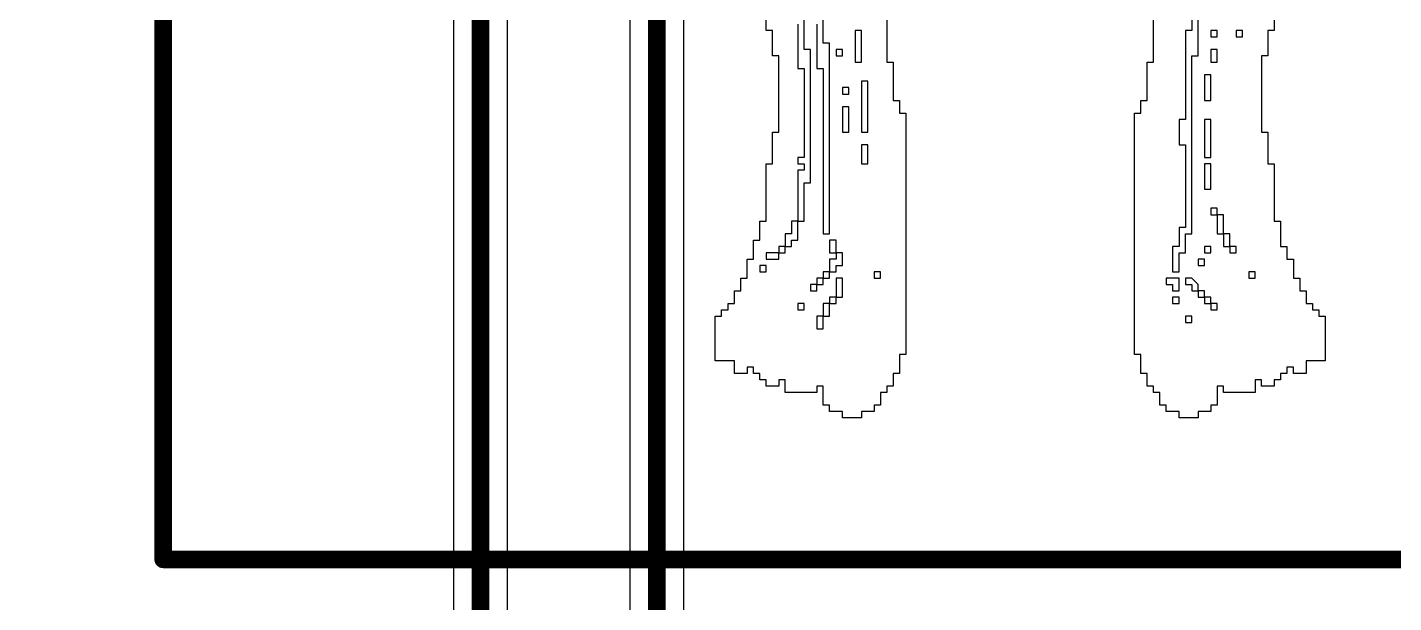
# Model space of a CAD drawing. Header units: inches. Extents: x 0.02 to 6.01, y 0.01 to 5.6.
# Drawn here: x 4.643 to 5.418, y 2.025 to 2.352 of the extents above; entities that cross this region are included whole.
import ezdxf

# ---------------------------------------------------------------- set-up
doc = ezdxf.new("R2010")
doc.units = ezdxf.units.IN
doc.header["$MEASUREMENT"] = 0
for name, color, linetype in [('Bottom Layer', 5, 'Continuous'), ('Top Layer', 1, 'Continuous'), ('Top Overlay', 2, 'Continuous')]:
    doc.layers.add(name, color=color, linetype=linetype)

msp = doc.modelspace()

# ---------------------------------------------------------------- linework, layer by layer
at = {"layer": 'Bottom Layer'}
for p, q in [((4.88471, 2.48847), (4.88471, 1.87681)), ((4.91529, 1.87681), (4.91529, 2.49481)), ((5.01529, 1.87681), (5.01529, 2.46)), ((4.98471, 2.45367), (4.98471, 1.87681))]:
    msp.add_line(p, q, dxfattribs=at)
for points in [[(4.54993, 5.5954, 0.01, 0.01, -0.760418), (3.00371, 0.01993, 0.01, 0.01, 0)], [(4.9, 1.84, 0.01, 0.01, 0), (4.9, 2.49481, 0.01, 0.01, 0)], [(5, 1.84, 0.01, 0.01, 0), (5, 2.46, 0.01, 0.01, 0)]]:
    msp.add_lwpolyline(points, format="xyseb", dxfattribs=at)
at = {"layer": 'Top Layer'}
msp.add_lwpolyline([(4.54809, 5.5936, 0.01, 0.01, -0.760418), (3.00187, 0.01813, 0.01, 0.01, 0)], format="xyseb", dxfattribs=at)
at = {"layer": 'Top Overlay'}
for p, q in [((5.30338, 2.37525), (5.30338, 2.35003)), ((5.06199, 2.35003), (5.06199, 2.36444)), ((5.09442, 2.34282), (5.09442, 2.36444)), ((5.35022, 2.36444), (5.35022, 2.35003)), ((5.08361, 2.33922), (5.08361, 2.36083)), ((5.13045, 2.36083), (5.13045, 2.33201)), ((5.28177, 2.33201), (5.28177, 2.36083)), ((5.30699, 2.33562), (5.30699, 2.36083)), ((5.0656, 2.35003), (5.06199, 2.35003)), ((5.0656, 2.33562), (5.0656, 2.35003)), ((5.08001, 2.35363), (5.08001, 2.32841)), ((5.09082, 2.35363), (5.09082, 2.32841)), ((5.11604, 2.35003), (5.11243, 2.35003)), ((5.11243, 2.35003), (5.11243, 2.33201)), ((5.11604, 2.33562), (5.11604, 2.35003)), ((5.30338, 2.35003), (5.29978, 2.35003)), ((5.29978, 2.35003), (5.29978, 2.29959)), ((5.31779, 2.35003), (5.31419, 2.35003)), ((5.31419, 2.35003), (5.31419, 2.34642)), ((5.31779, 2.34642), (5.31779, 2.35003)), ((5.33221, 2.35003), (5.3286, 2.35003)), ((5.3286, 2.35003), (5.3286, 2.34642)), ((5.33221, 2.34642), (5.33221, 2.35003)), ((5.35022, 2.35003), (5.34662, 2.35003)), ((5.34662, 2.35003), (5.34662, 2.33562)), ((5.09802, 2.34282), (5.09442, 2.34282)), ((5.09802, 2.23474), (5.09802, 2.34282)), ((5.31419, 2.34642), (5.31779, 2.34642)), ((5.3286, 2.34642), (5.33221, 2.34642)), ((5.0692, 2.33562), (5.0656, 2.33562)), ((5.0692, 2.29238), (5.0692, 2.33562)), ((5.08721, 2.33922), (5.08361, 2.33922)), ((5.08721, 2.26356), (5.08721, 2.33922)), ((5.10523, 2.33922), (5.10163, 2.33922)), ((5.10163, 2.33922), (5.10163, 2.33562)), ((5.10163, 2.33562), (5.10523, 2.33562)), ((5.10523, 2.33562), (5.10523, 2.33922)), ((5.11604, 2.33201), (5.11604, 2.33562)), ((5.30338, 2.23474), (5.30338, 2.33562)), ((5.30338, 2.33562), (5.30699, 2.33562)), ((5.31779, 2.33922), (5.31419, 2.33922)), ((5.31419, 2.33922), (5.31419, 2.33201)), ((5.31779, 2.33201), (5.31779, 2.33922)), ((5.34662, 2.33562), (5.34301, 2.33562)), ((5.34301, 2.33562), (5.34301, 2.29238)), ((5.08001, 2.32841), (5.08361, 2.32841)), ((5.08361, 2.32841), (5.08361, 2.27797)), ((5.09082, 2.32841), (5.09442, 2.32841)), ((5.09442, 2.32841), (5.09442, 2.23474)), ((5.11243, 2.33201), (5.11604, 2.33201)), ((5.13045, 2.33201), (5.13405, 2.33201)), ((5.13405, 2.33201), (5.13405, 2.3104)), ((5.27816, 2.3104), (5.27816, 2.33201)), ((5.27816, 2.33201), (5.28177, 2.33201)), ((5.31419, 2.33201), (5.31779, 2.33201)), ((5.10883, 2.3176), (5.10523, 2.3176)), ((5.10523, 2.3176), (5.10523, 2.314)), ((5.10883, 2.314), (5.10883, 2.3176)), ((5.11964, 2.3212), (5.11604, 2.3212)), ((5.11604, 2.3212), (5.11604, 2.3176)), ((5.11604, 2.3176), (5.11604, 2.314)), ((5.11964, 2.29238), (5.11964, 2.3212)), ((5.31419, 2.32481), (5.31059, 2.32481)), ((5.31059, 2.32481), (5.31059, 2.3104)), ((5.31419, 2.3104), (5.31419, 2.32481)), ((5.10523, 2.314), (5.10883, 2.314)), ((5.11604, 2.314), (5.11604, 2.29238)), ((5.13405, 2.3104), (5.13765, 2.3104)), ((5.13765, 2.3104), (5.13765, 2.30319)), ((5.27456, 2.30319), (5.27456, 2.3104)), ((5.27456, 2.3104), (5.27816, 2.3104)), ((5.31059, 2.3104), (5.31419, 2.3104)), ((5.10883, 2.30679), (5.10523, 2.30679)), ((5.10523, 2.30679), (5.10523, 2.29598)), ((5.10883, 2.29238), (5.10883, 2.30679)), ((5.13765, 2.30319), (5.14126, 2.30319)), ((5.14126, 2.30319), (5.14126, 2.16628)), ((5.27096, 2.16628), (5.27096, 2.30319)), ((5.27096, 2.30319), (5.27456, 2.30319)), ((5.10523, 2.29598), (5.10523, 2.29238)), ((5.29978, 2.29959), (5.29618, 2.29959)), ((5.29618, 2.29959), (5.29618, 2.28518)), ((5.31419, 2.29959), (5.31059, 2.29959)), ((5.31059, 2.29959), (5.31059, 2.27797)), ((5.31419, 2.29598), (5.31419, 2.29959)), ((5.31419, 2.29238), (5.31419, 2.29598)), ((5.0656, 2.27437), (5.0656, 2.29238)), ((5.0656, 2.29238), (5.0692, 2.29238)), ((5.10523, 2.29238), (5.10883, 2.29238)), ((5.11604, 2.29238), (5.11964, 2.29238)), ((5.31419, 2.27797), (5.31419, 2.29238)), ((5.34301, 2.29238), (5.34662, 2.29238)), ((5.34662, 2.29238), (5.34662, 2.27437)), ((5.11964, 2.28518), (5.11604, 2.28518)), ((5.11604, 2.28518), (5.11604, 2.27437)), ((5.11964, 2.27797), (5.11964, 2.28518)), ((5.29618, 2.28518), (5.29978, 2.28518)), ((5.29978, 2.28518), (5.29978, 2.23834)), ((5.06199, 2.24194), (5.06199, 2.27437)), ((5.06199, 2.27437), (5.0656, 2.27437)), ((5.08361, 2.27797), (5.08001, 2.27797)), ((5.08001, 2.27797), (5.08001, 2.27437)), ((5.08001, 2.27437), (5.08361, 2.27437)), ((5.08361, 2.27076), (5.08001, 2.27076)), ((5.08001, 2.27076), (5.08001, 2.24194)), ((5.08361, 2.27437), (5.08361, 2.27076)), ((5.11604, 2.27437), (5.11964, 2.27437)), ((5.11964, 2.27437), (5.11964, 2.27797)), ((5.31059, 2.27797), (5.31419, 2.27797)), ((5.31419, 2.27437), (5.31059, 2.27437)), ((5.31059, 2.27437), (5.31059, 2.25996)), ((5.31419, 2.26356), (5.31419, 2.27437)), ((5.34662, 2.27437), (5.35022, 2.27437)), ((5.35022, 2.27437), (5.35022, 2.24194)), ((5.08361, 2.24194), (5.08361, 2.26356)), ((5.08361, 2.26356), (5.08721, 2.26356)), ((5.31419, 2.25996), (5.31419, 2.26356)), ((5.31059, 2.25996), (5.31419, 2.25996)), ((5.31779, 2.24915), (5.31419, 2.24915)), ((5.31419, 2.24915), (5.31419, 2.24554)), ((5.31779, 2.24554), (5.31779, 2.24915)), ((5.05839, 2.23113), (5.05839, 2.24194)), ((5.05839, 2.24194), (5.06199, 2.24194)), ((5.08001, 2.24194), (5.07641, 2.24194)), ((5.07641, 2.24194), (5.07641, 2.23474)), ((5.08001, 2.24194), (5.08361, 2.24194)), ((5.08001, 2.23113), (5.08001, 2.24194)), ((5.31419, 2.24554), (5.31779, 2.24554)), ((5.31779, 2.24554), (5.31779, 2.23474)), ((5.3214, 2.24554), (5.31779, 2.24554)), ((5.3214, 2.23474), (5.3214, 2.24554)), ((5.35022, 2.24194), (5.35382, 2.24194)), ((5.35382, 2.24194), (5.35382, 2.22753)), ((5.07641, 2.23474), (5.0728, 2.23474)), ((5.0728, 2.23474), (5.0728, 2.22753)), ((5.09442, 2.23474), (5.09802, 2.23474)), ((5.29978, 2.23834), (5.29618, 2.23834)), ((5.29618, 2.23834), (5.29618, 2.22753)), ((5.29978, 2.22393), (5.29978, 2.23474)), ((5.29978, 2.23474), (5.30338, 2.23474)), ((5.31779, 2.23474), (5.3214, 2.23474)), ((5.3214, 2.23474), (5.3214, 2.22753)), ((5.325, 2.23474), (5.3214, 2.23474)), ((5.325, 2.23113), (5.325, 2.23474)), ((5.05479, 2.22033), (5.05479, 2.23113)), ((5.05479, 2.23113), (5.05839, 2.23113)), ((5.0728, 2.22753), (5.0692, 2.22753)), ((5.0692, 2.22753), (5.0692, 2.22393)), ((5.0728, 2.22753), (5.07641, 2.22753)), ((5.0728, 2.22393), (5.0728, 2.22753)), ((5.07641, 2.22753), (5.07641, 2.23113)), ((5.07641, 2.23113), (5.08001, 2.23113)), ((5.10163, 2.23113), (5.09802, 2.23113)), ((5.09802, 2.23113), (5.09802, 2.22393)), ((5.10163, 2.22393), (5.10163, 2.23113)), ((5.29618, 2.22753), (5.29257, 2.22753)), ((5.29257, 2.22753), (5.29257, 2.21312)), ((5.31419, 2.22753), (5.31059, 2.22753)), ((5.31059, 2.22753), (5.31059, 2.22393)), ((5.31419, 2.22393), (5.31419, 2.22753)), ((5.3214, 2.22753), (5.325, 2.22753)), ((5.325, 2.22753), (5.325, 2.23113)), ((5.325, 2.22753), (5.325, 2.22393)), ((5.3286, 2.22753), (5.325, 2.22753)), ((5.3286, 2.22393), (5.3286, 2.22753)), ((5.35382, 2.22753), (5.35743, 2.22753)), ((5.35743, 2.22753), (5.35743, 2.22033)), ((5.05119, 2.20952), (5.05119, 2.22033)), ((5.05119, 2.22033), (5.05479, 2.22033)), ((5.06199, 2.21672), (5.05839, 2.21672)), ((5.05839, 2.21672), (5.05839, 2.21312)), ((5.0692, 2.22393), (5.06199, 2.22393)), ((5.06199, 2.22393), (5.06199, 2.22033)), ((5.06199, 2.22033), (5.0692, 2.22033)), ((5.06199, 2.21312), (5.06199, 2.21672)), ((5.0692, 2.22393), (5.0728, 2.22393)), ((5.0692, 2.22033), (5.0692, 2.22393)), ((5.09802, 2.22393), (5.10163, 2.22393)), ((5.10163, 2.22033), (5.09802, 2.22033)), ((5.09802, 2.22033), (5.09802, 2.21312)), ((5.10163, 2.22393), (5.10163, 2.22033)), ((5.10523, 2.22393), (5.10163, 2.22393)), ((5.10163, 2.21312), (5.10163, 2.21672)), ((5.10163, 2.21672), (5.10523, 2.21672)), ((5.10523, 2.22033), (5.10523, 2.22393)), ((5.10523, 2.21672), (5.10523, 2.22033)), ((5.29618, 2.21312), (5.29618, 2.22393)), ((5.29618, 2.22393), (5.29978, 2.22393)), ((5.31059, 2.22033), (5.30699, 2.22033)), ((5.30699, 2.22033), (5.30699, 2.21672)), ((5.30699, 2.21672), (5.31059, 2.21672)), ((5.31059, 2.22393), (5.31419, 2.22393)), ((5.31059, 2.21672), (5.31059, 2.22033)), ((5.325, 2.22393), (5.3286, 2.22393)), ((5.35743, 2.22033), (5.36103, 2.22033)), ((5.36103, 2.22033), (5.36103, 2.20952)), ((5.04758, 2.20231), (5.04758, 2.20952)), ((5.04758, 2.20952), (5.05119, 2.20952)), ((5.05839, 2.21312), (5.06199, 2.21312)), ((5.09442, 2.20952), (5.09082, 2.20952)), ((5.09082, 2.20952), (5.09082, 2.20591)), ((5.09802, 2.21312), (5.09442, 2.21312)), ((5.09442, 2.21312), (5.09442, 2.20952)), ((5.09442, 2.20952), (5.09802, 2.20952)), ((5.09442, 2.20591), (5.09442, 2.20952)), ((5.09802, 2.21312), (5.10163, 2.21312)), ((5.09802, 2.20952), (5.09802, 2.21312)), ((5.10523, 2.20952), (5.10163, 2.20952)), ((5.10163, 2.20952), (5.10163, 2.19871)), ((5.10523, 2.19871), (5.10523, 2.20952)), ((5.12685, 2.21312), (5.12324, 2.21312)), ((5.12324, 2.21312), (5.12324, 2.20952)), ((5.12324, 2.20952), (5.12685, 2.20952)), ((5.12685, 2.20952), (5.12685, 2.21312)), ((5.29618, 2.20952), (5.28897, 2.20952)), ((5.28897, 2.20952), (5.28897, 2.20591)), ((5.29257, 2.21312), (5.29618, 2.21312)), ((5.29618, 2.20591), (5.29618, 2.20952)), ((5.30338, 2.20952), (5.29978, 2.20952)), ((5.29978, 2.20952), (5.29978, 2.20591)), ((5.30699, 2.20591), (5.30338, 2.20952)), ((5.33941, 2.21312), (5.33581, 2.21312)), ((5.33581, 2.21312), (5.33581, 2.20952)), ((5.33581, 2.20952), (5.33941, 2.20952)), ((5.33941, 2.20952), (5.33941, 2.21312)), ((5.36103, 2.20952), (5.36463, 2.20952)), ((5.36463, 2.20952), (5.36463, 2.20231)), ((5.04398, 2.19511), (5.04398, 2.20231)), ((5.04398, 2.20231), (5.04758, 2.20231)), ((5.09082, 2.20591), (5.08721, 2.20591)), ((5.08721, 2.20591), (5.08721, 2.20231)), ((5.08721, 2.20231), (5.09082, 2.20231)), ((5.09082, 2.20591), (5.09442, 2.20591)), ((5.09082, 2.20231), (5.09082, 2.20591)), ((5.28897, 2.20591), (5.29257, 2.20591)), ((5.29257, 2.20591), (5.29257, 2.20231)), ((5.29257, 2.20231), (5.29618, 2.20231)), ((5.29618, 2.20231), (5.29618, 2.20591)), ((5.29978, 2.20591), (5.30338, 2.20591)), ((5.30338, 2.20591), (5.30338, 2.20231)), ((5.30338, 2.20231), (5.30699, 2.20231)), ((5.30699, 2.20231), (5.30699, 2.20591)), ((5.30699, 2.20231), (5.30699, 2.19871)), ((5.31059, 2.20231), (5.30699, 2.20231)), ((5.31059, 2.19871), (5.31059, 2.20231)), ((5.36463, 2.20231), (5.36823, 2.20231)), ((5.36823, 2.20231), (5.36823, 2.19511)), ((5.04038, 2.1915), (5.04038, 2.19511)), ((5.04038, 2.19511), (5.04398, 2.19511)), ((5.08361, 2.19511), (5.08001, 2.19511)), ((5.08001, 2.19511), (5.08001, 2.1915)), ((5.08361, 2.1915), (5.08361, 2.19511)), ((5.09802, 2.19511), (5.09442, 2.19511)), ((5.09442, 2.19511), (5.09442, 2.1879)), ((5.10163, 2.19871), (5.09802, 2.19871)), ((5.09802, 2.19871), (5.09802, 2.19511)), ((5.09802, 2.19511), (5.10163, 2.19511)), ((5.09802, 2.1879), (5.09802, 2.19511)), ((5.10163, 2.19871), (5.10523, 2.19871)), ((5.10163, 2.19511), (5.10163, 2.19871)), ((5.29618, 2.19871), (5.29257, 2.19871)), ((5.29257, 2.19871), (5.29257, 2.19511)), ((5.29257, 2.19511), (5.29618, 2.19511)), ((5.29618, 2.19511), (5.29618, 2.19871)), ((5.30699, 2.19871), (5.31059, 2.19871)), ((5.31059, 2.19871), (5.31059, 2.19511)), ((5.31419, 2.19871), (5.31059, 2.19871)), ((5.31059, 2.19511), (5.31419, 2.19511)), ((5.31419, 2.19511), (5.31419, 2.19871)), ((5.31419, 2.19511), (5.31419, 2.1915)), ((5.31779, 2.19511), (5.31419, 2.19511)), ((5.31779, 2.1915), (5.31779, 2.19511)), ((5.36823, 2.19511), (5.37184, 2.19511)), ((5.37184, 2.19511), (5.37184, 2.1915)), ((5.03317, 2.16268), (5.03317, 2.1879)), ((5.03317, 2.1879), (5.03677, 2.1879)), ((5.03677, 2.1879), (5.03677, 2.1915)), ((5.03677, 2.1915), (5.04038, 2.1915)), ((5.08001, 2.1915), (5.08361, 2.1915)), ((5.09442, 2.1879), (5.09082, 2.1879)), ((5.09082, 2.1879), (5.09082, 2.18069)), ((5.09442, 2.1879), (5.09802, 2.1879)), ((5.09442, 2.18069), (5.09442, 2.1879)), ((5.30338, 2.1879), (5.29978, 2.1879)), ((5.29978, 2.1879), (5.29978, 2.1843)), ((5.30338, 2.1843), (5.30338, 2.1879)), ((5.31419, 2.1915), (5.31779, 2.1915)), ((5.37184, 2.1915), (5.37544, 2.1915)), ((5.37544, 2.1915), (5.37544, 2.1879)), ((5.37544, 2.1879), (5.37904, 2.1879)), ((5.37904, 2.1879), (5.37904, 2.16268)), ((5.09082, 2.18069), (5.09442, 2.18069)), ((5.29978, 2.1843), (5.30338, 2.1843)), ((5.04398, 2.16268), (5.03317, 2.16268)), ((5.04398, 2.15547), (5.04398, 2.16268)), ((5.14126, 2.16628), (5.13765, 2.16628)), ((5.13765, 2.16628), (5.13765, 2.15547)), ((5.27456, 2.16628), (5.27096, 2.16628)), ((5.27456, 2.15547), (5.27456, 2.16628)), ((5.37904, 2.16268), (5.36823, 2.16268)), ((5.36823, 2.16268), (5.36823, 2.15547)), ((5.05119, 2.15547), (5.04398, 2.15547)), ((5.05479, 2.15908), (5.05119, 2.15908)), ((5.05119, 2.15908), (5.05119, 2.15547)), ((5.05479, 2.15547), (5.05479, 2.15908)), ((5.05839, 2.15547), (5.05479, 2.15547)), ((5.05839, 2.15187), (5.05839, 2.15547)), ((5.13765, 2.15547), (5.13405, 2.15547)), ((5.13405, 2.15547), (5.13405, 2.14827)), ((5.27816, 2.15547), (5.27456, 2.15547)), ((5.27816, 2.14827), (5.27816, 2.15547)), ((5.35743, 2.15547), (5.35382, 2.15547)), ((5.35382, 2.15547), (5.35382, 2.15187)), ((5.36103, 2.15908), (5.35743, 2.15908)), ((5.35743, 2.15908), (5.35743, 2.15547)), ((5.36103, 2.15547), (5.36103, 2.15908)), ((5.36823, 2.15547), (5.36103, 2.15547)), ((5.06199, 2.15187), (5.05839, 2.15187)), ((5.06199, 2.14827), (5.06199, 2.15187)), ((5.0692, 2.14827), (5.06199, 2.14827)), ((5.0728, 2.15187), (5.0692, 2.15187)), ((5.0692, 2.15187), (5.0692, 2.14827)), ((5.0728, 2.14467), (5.0728, 2.15187)), ((5.09442, 2.14827), (5.09082, 2.14827)), ((5.09082, 2.14827), (5.09082, 2.14467)), ((5.09442, 2.13746), (5.09442, 2.14827)), ((5.13405, 2.14827), (5.13045, 2.14827)), ((5.13045, 2.14827), (5.13045, 2.14467)), ((5.28177, 2.14827), (5.27816, 2.14827)), ((5.28177, 2.14467), (5.28177, 2.14827)), ((5.3214, 2.14827), (5.31779, 2.14827)), ((5.31779, 2.14827), (5.31779, 2.13746)), ((5.3214, 2.14467), (5.3214, 2.14827)), ((5.34301, 2.15187), (5.33941, 2.15187)), ((5.33941, 2.15187), (5.33941, 2.14467)), ((5.34301, 2.14827), (5.34301, 2.15187)), ((5.35022, 2.14827), (5.34301, 2.14827)), ((5.35382, 2.15187), (5.35022, 2.15187)), ((5.35022, 2.15187), (5.35022, 2.14827)), ((5.09082, 2.14467), (5.0728, 2.14467)), ((5.13045, 2.14467), (5.12685, 2.14467)), ((5.12685, 2.14467), (5.12685, 2.13746)), ((5.28537, 2.14467), (5.28177, 2.14467)), ((5.28537, 2.13746), (5.28537, 2.14467)), ((5.33941, 2.14467), (5.3214, 2.14467)), ((5.09802, 2.13746), (5.09442, 2.13746)), ((5.09802, 2.13386), (5.09802, 2.13746)), ((5.10523, 2.13386), (5.09802, 2.13386)), ((5.10523, 2.13025), (5.10523, 2.13386)), ((5.12324, 2.13386), (5.11604, 2.13386)), ((5.11604, 2.13386), (5.11604, 2.13025)), ((5.12685, 2.13746), (5.12324, 2.13746)), ((5.12324, 2.13746), (5.12324, 2.13386)), ((5.28897, 2.13746), (5.28537, 2.13746)), ((5.28897, 2.13386), (5.28897, 2.13746)), ((5.29618, 2.13386), (5.28897, 2.13386)), ((5.29618, 2.13025), (5.29618, 2.13386)), ((5.31419, 2.13386), (5.30699, 2.13386)), ((5.30699, 2.13386), (5.30699, 2.13025)), ((5.31779, 2.13746), (5.31419, 2.13746)), ((5.31419, 2.13746), (5.31419, 2.13386)), ((5.11604, 2.13025), (5.10523, 2.13025)), ((5.30699, 2.13025), (5.29618, 2.13025))]:
    msp.add_line(p, q, dxfattribs=at)
for points in [[(4.72, 4.285, 0.01, 0.01, 0), (4.72, 2.05, 0.01, 0.01, 0)], [(4.72, 2.05, 0.01, 0.01, 0), (5.69, 2.05, 0.01, 0.01, 0)]]:
    msp.add_lwpolyline(points, format="xyseb", dxfattribs=at)
msp.add_lwpolyline([(4.7175, 2.05, 0.005, 0.005, 1), (4.7225, 2.05, 0.005, 0.005, 1)], format="xyseb", close=True, dxfattribs=at)
msp.add_lwpolyline([(4.7175, 2.05, 0.005, 0.005, 1), (4.7225, 2.05, 0.005, 0.005, 1)], format="xyseb", close=True, dxfattribs=at)

doc.saveas('drawing.dxf')
